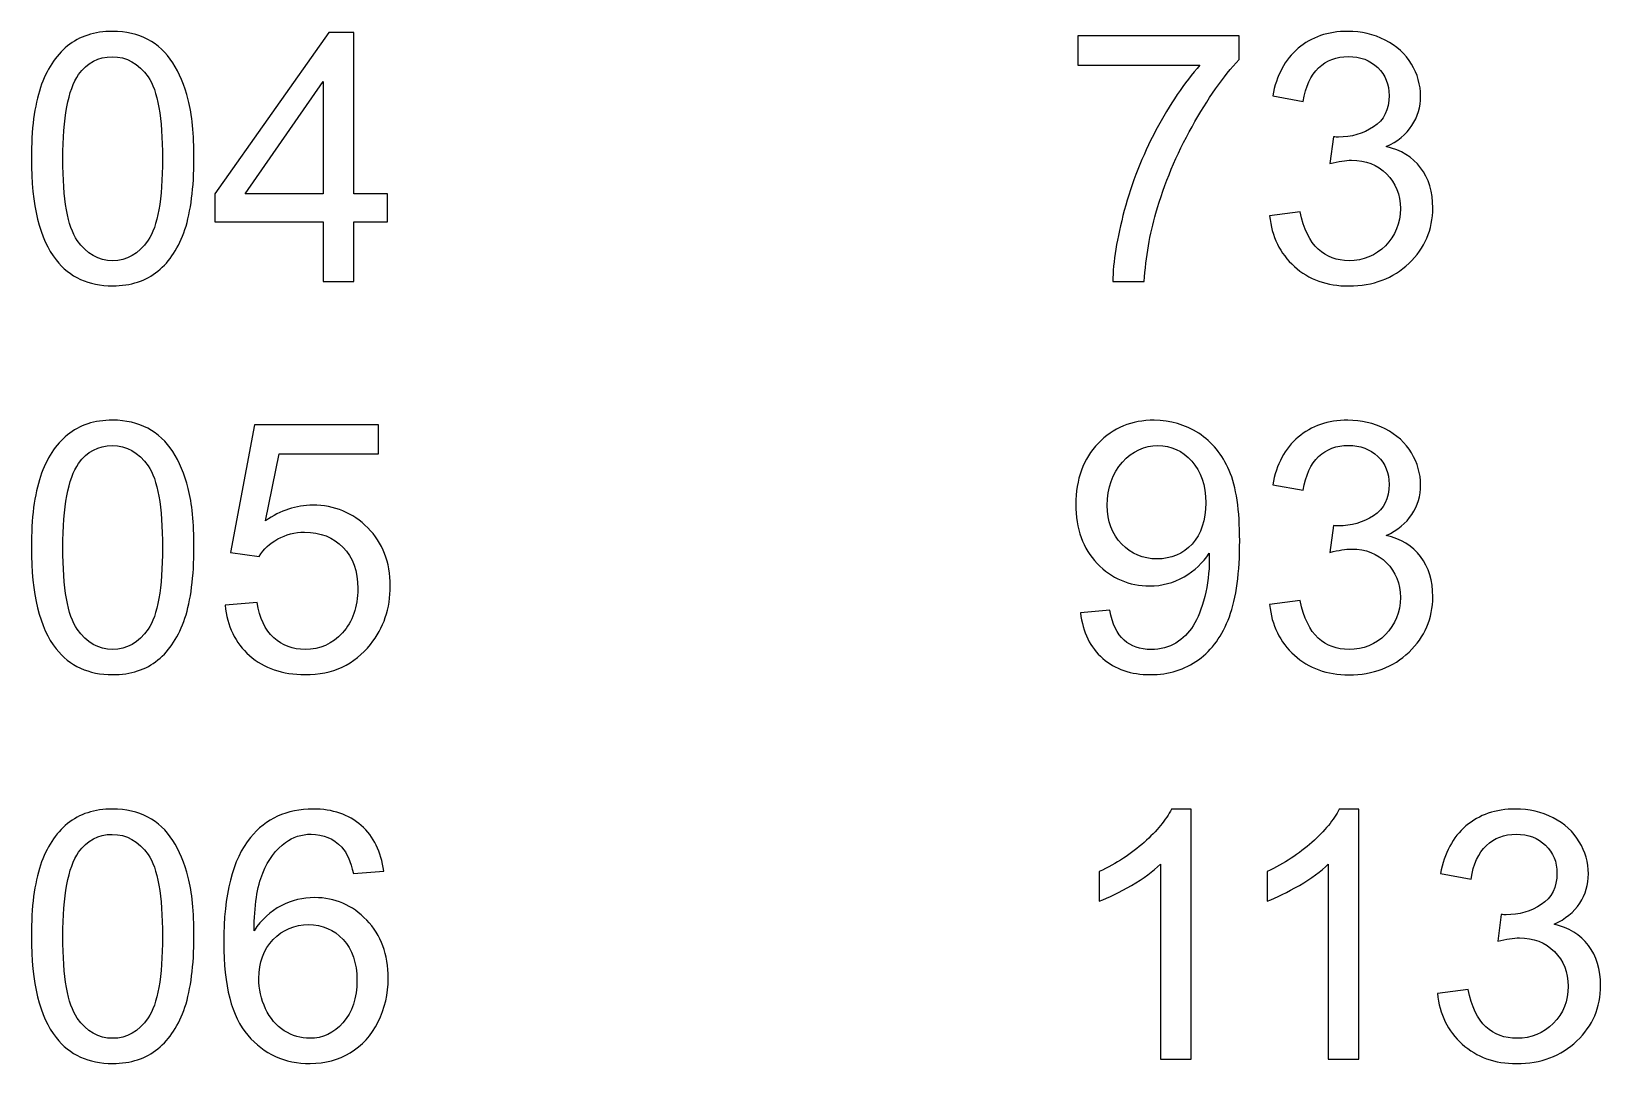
# Model space of a CAD drawing. Header units: centimetres. Extents: x -55.7 to 42.9, y -35.5 to -4.3.
# Drawn here: x -55.74 to -50.02, y -29.55 to -25.78 of the extents above; entities that cross this region are included whole.
import ezdxf

# ---------------------------------------------------------------- set-up
doc = ezdxf.new("R2010")
doc.units = ezdxf.units.CM
doc.header["$MEASUREMENT"] = 0
doc.layers.add('Layer 1', color=7, linetype='Continuous')

msp = doc.modelspace()

# ---------------------------------------------------------------- linework, layer by layer
at = {"layer": 'Layer 1', "color": 250}
for points, knots in [([(-55.74381, -26.24878), (-55.74381, -26.14125), (-55.73281, -26.05468), (-55.71058, -25.98928), (-55.71058, -25.98928), (-55.68857, -25.92366), (-55.65555, -25.87307), (-55.61195, -25.83751), (-55.61195, -25.83751), (-55.56834, -25.80195), (-55.51352, -25.78417), (-55.44748, -25.78417), (-55.44748, -25.78417), (-55.39859, -25.78417), (-55.35583, -25.79412), (-55.319, -25.8138), (-55.319, -25.8138), (-55.28217, -25.83328), (-55.2519, -25.86164), (-55.22777, -25.89868), (-55.22777, -25.89868), (-55.20385, -25.93572), (-55.18501, -25.98081), (-55.17147, -26.03394), (-55.17147, -26.03394), (-55.15771, -26.08707), (-55.15094, -26.15861), (-55.15094, -26.24878), (-55.15094, -26.24878), (-55.15094, -26.35546), (-55.16194, -26.4414), (-55.18374, -26.50701), (-55.18374, -26.50701), (-55.20576, -26.57263), (-55.23857, -26.62322), (-55.28217, -26.65899), (-55.28217, -26.65899), (-55.32577, -26.69476), (-55.38081, -26.71254), (-55.44748, -26.71254), (-55.44748, -26.71254), (-55.53511, -26.71254), (-55.6039, -26.68121), (-55.65386, -26.61835), (-55.65386, -26.61835), (-55.71376, -26.54278), (-55.74381, -26.41938), (-55.74381, -26.24878)], [0, 0, 0, 0, 0.0833333, 0.0833333, 0.0833333, 0.0833333, 0.1666667, 0.1666667, 0.1666667, 0.1666667, 0.25, 0.25, 0.25, 0.25, 0.3333333, 0.3333333, 0.3333333, 0.3333333, 0.4166667, 0.4166667, 0.4166667, 0.4166667, 0.5, 0.5, 0.5, 0.5, 0.5833333, 0.5833333, 0.5833333, 0.5833333, 0.6666667, 0.6666667, 0.6666667, 0.6666667, 0.75, 0.75, 0.75, 0.75, 0.8333333, 0.8333333, 0.8333333, 0.8333333, 0.9166667, 0.9166667, 0.9166667, 0.9166667, 1, 1, 1, 1]), ([(-54.67977, -26.69709), (-54.67977, -26.69709), (-54.67977, -26.4795), (-54.67977, -26.4795), (-54.67977, -26.4795), (-54.67977, -26.4795), (-55.0741, -26.4795), (-55.0741, -26.4795), (-55.0741, -26.4795), (-55.0741, -26.4795), (-55.0741, -26.37705), (-55.0741, -26.37705), (-55.0741, -26.37705), (-55.0741, -26.37705), (-54.65924, -25.78798), (-54.65924, -25.78798), (-54.65924, -25.78798), (-54.65924, -25.78798), (-54.56801, -25.78798), (-54.56801, -25.78798), (-54.56801, -25.78798), (-54.56801, -25.78798), (-54.56801, -26.37705), (-54.56801, -26.37705), (-54.56801, -26.37705), (-54.56801, -26.37705), (-54.44524, -26.37705), (-54.44524, -26.37705), (-54.44524, -26.37705), (-54.44524, -26.37705), (-54.44524, -26.4795), (-54.44524, -26.4795), (-54.44524, -26.4795), (-54.44524, -26.4795), (-54.56801, -26.4795), (-54.56801, -26.4795), (-54.56801, -26.4795), (-54.56801, -26.4795), (-54.56801, -26.69709), (-54.56801, -26.69709), (-54.56801, -26.69709), (-54.56801, -26.69709), (-54.67977, -26.69709), (-54.67977, -26.69709)], [0, 0, 0, 0, 0.0909091, 0.0909091, 0.0909091, 0.0909091, 0.1818182, 0.1818182, 0.1818182, 0.1818182, 0.2727273, 0.2727273, 0.2727273, 0.2727273, 0.3636364, 0.3636364, 0.3636364, 0.3636364, 0.4545455, 0.4545455, 0.4545455, 0.4545455, 0.5454545, 0.5454545, 0.5454545, 0.5454545, 0.6363636, 0.6363636, 0.6363636, 0.6363636, 0.7272727, 0.7272727, 0.7272727, 0.7272727, 0.8181818, 0.8181818, 0.8181818, 0.8181818, 0.9090909, 0.9090909, 0.9090909, 0.9090909, 1, 1, 1, 1]), ([(-51.92641, -25.90715), (-51.92641, -25.90715), (-51.92641, -25.79983), (-51.92641, -25.79983), (-51.92641, -25.79983), (-51.92641, -25.79983), (-51.33797, -25.79983), (-51.33797, -25.79983), (-51.33797, -25.79983), (-51.33797, -25.79983), (-51.33797, -25.88662), (-51.33797, -25.88662), (-51.33797, -25.88662), (-51.39576, -25.94821), (-51.45312, -26.03013), (-51.51006, -26.13215), (-51.51006, -26.13215), (-51.56678, -26.23417), (-51.61081, -26.33937), (-51.64171, -26.44711), (-51.64171, -26.44711), (-51.66415, -26.52331), (-51.67833, -26.6065), (-51.68447, -26.69709), (-51.68447, -26.69709), (-51.68447, -26.69709), (-51.79919, -26.69709), (-51.79919, -26.69709), (-51.79919, -26.69709), (-51.79792, -26.62555), (-51.78395, -26.53919), (-51.75707, -26.4378), (-51.75707, -26.4378), (-51.73019, -26.33662), (-51.69167, -26.23883), (-51.6415, -26.14485), (-51.6415, -26.14485), (-51.59113, -26.05087), (-51.53779, -25.9715), (-51.48106, -25.90715), (-51.48106, -25.90715), (-51.48106, -25.90715), (-51.92641, -25.90715), (-51.92641, -25.90715)], [0, 0, 0, 0, 0.0909091, 0.0909091, 0.0909091, 0.0909091, 0.1818182, 0.1818182, 0.1818182, 0.1818182, 0.2727273, 0.2727273, 0.2727273, 0.2727273, 0.3636364, 0.3636364, 0.3636364, 0.3636364, 0.4545455, 0.4545455, 0.4545455, 0.4545455, 0.5454545, 0.5454545, 0.5454545, 0.5454545, 0.6363636, 0.6363636, 0.6363636, 0.6363636, 0.7272727, 0.7272727, 0.7272727, 0.7272727, 0.8181818, 0.8181818, 0.8181818, 0.8181818, 0.9090909, 0.9090909, 0.9090909, 0.9090909, 1, 1, 1, 1]), ([(-51.22685, -26.45706), (-51.22685, -26.45706), (-51.1153, -26.44224), (-51.1153, -26.44224), (-51.1153, -26.44224), (-51.10239, -26.50553), (-51.08059, -26.55104), (-51.0499, -26.57898), (-51.0499, -26.57898), (-51.01899, -26.60692), (-50.98153, -26.62089), (-50.93729, -26.62089), (-50.93729, -26.62089), (-50.8848, -26.62089), (-50.84035, -26.60269), (-50.80415, -26.56628), (-50.80415, -26.56628), (-50.76817, -26.52987), (-50.74996, -26.48479), (-50.74996, -26.43102), (-50.74996, -26.43102), (-50.74996, -26.3798), (-50.76669, -26.33747), (-50.80013, -26.30424), (-50.80013, -26.30424), (-50.83378, -26.271), (-50.87633, -26.25428), (-50.92798, -26.25428), (-50.92798, -26.25428), (-50.94914, -26.25428), (-50.97539, -26.25852), (-51.00672, -26.26677), (-51.00672, -26.26677), (-51.00672, -26.26677), (-50.99423, -26.16877), (-50.99423, -26.16877), (-50.99423, -26.16877), (-50.98682, -26.16962), (-50.98089, -26.17004), (-50.97624, -26.17004), (-50.97624, -26.17004), (-50.92882, -26.17004), (-50.88607, -26.15755), (-50.84797, -26.13279), (-50.84797, -26.13279), (-50.80987, -26.10802), (-50.79082, -26.06971), (-50.79082, -26.01806), (-50.79082, -26.01806), (-50.79082, -25.97721), (-50.80479, -25.94313), (-50.83251, -25.91646), (-50.83251, -25.91646), (-50.86024, -25.88958), (-50.89601, -25.87603), (-50.93983, -25.87603), (-50.93983, -25.87603), (-50.98322, -25.87603), (-51.01942, -25.88979), (-51.0482, -25.91689), (-51.0482, -25.91689), (-51.0772, -25.94419), (-51.09583, -25.98525), (-51.10408, -26.03986), (-51.10408, -26.03986), (-51.10408, -26.03986), (-51.21563, -26.01997), (-51.21563, -26.01997), (-51.21563, -26.01997), (-51.20208, -25.94504), (-51.17097, -25.88704), (-51.12271, -25.84598), (-51.12271, -25.84598), (-51.07424, -25.80491), (-51.01412, -25.78417), (-50.94216, -25.78417), (-50.94216, -25.78417), (-50.89263, -25.78417), (-50.84691, -25.79497), (-50.80521, -25.81613), (-50.80521, -25.81613), (-50.76351, -25.83751), (-50.73155, -25.86651), (-50.70932, -25.90334), (-50.70932, -25.90334), (-50.68731, -25.94017), (-50.67609, -25.97912), (-50.67609, -26.0206), (-50.67609, -26.0206), (-50.67609, -26.05976), (-50.68668, -26.09553), (-50.70784, -26.12792), (-50.70784, -26.12792), (-50.72901, -26.16009), (-50.76012, -26.1857), (-50.8014, -26.20475), (-50.8014, -26.20475), (-50.74764, -26.21703), (-50.70594, -26.24285), (-50.67609, -26.28201), (-50.67609, -26.28201), (-50.64646, -26.32096), (-50.63164, -26.36985), (-50.63164, -26.42848), (-50.63164, -26.42848), (-50.63164, -26.50786), (-50.66043, -26.57517), (-50.71843, -26.63041), (-50.71843, -26.63041), (-50.77621, -26.68566), (-50.84945, -26.71318), (-50.93792, -26.71318), (-50.93792, -26.71318), (-51.01772, -26.71318), (-51.08397, -26.68947), (-51.13668, -26.64184), (-51.13668, -26.64184), (-51.18938, -26.59443), (-51.21944, -26.53284), (-51.22685, -26.45706)], [0, 0, 0, 0, 0.0333333, 0.0333333, 0.0333333, 0.0333333, 0.0666667, 0.0666667, 0.0666667, 0.0666667, 0.1, 0.1, 0.1, 0.1, 0.1333333, 0.1333333, 0.1333333, 0.1333333, 0.1666667, 0.1666667, 0.1666667, 0.1666667, 0.2, 0.2, 0.2, 0.2, 0.2333333, 0.2333333, 0.2333333, 0.2333333, 0.2666667, 0.2666667, 0.2666667, 0.2666667, 0.3, 0.3, 0.3, 0.3, 0.3333333, 0.3333333, 0.3333333, 0.3333333, 0.3666667, 0.3666667, 0.3666667, 0.3666667, 0.4, 0.4, 0.4, 0.4, 0.4333333, 0.4333333, 0.4333333, 0.4333333, 0.4666667, 0.4666667, 0.4666667, 0.4666667, 0.5, 0.5, 0.5, 0.5, 0.5333333, 0.5333333, 0.5333333, 0.5333333, 0.5666667, 0.5666667, 0.5666667, 0.5666667, 0.6, 0.6, 0.6, 0.6, 0.6333333, 0.6333333, 0.6333333, 0.6333333, 0.6666667, 0.6666667, 0.6666667, 0.6666667, 0.7, 0.7, 0.7, 0.7, 0.7333333, 0.7333333, 0.7333333, 0.7333333, 0.7666667, 0.7666667, 0.7666667, 0.7666667, 0.8, 0.8, 0.8, 0.8, 0.8333333, 0.8333333, 0.8333333, 0.8333333, 0.8666667, 0.8666667, 0.8666667, 0.8666667, 0.9, 0.9, 0.9, 0.9, 0.9333333, 0.9333333, 0.9333333, 0.9333333, 0.9666667, 0.9666667, 0.9666667, 0.9666667, 1, 1, 1, 1]), ([(-55.62909, -26.24878), (-55.62909, -26.398), (-55.61152, -26.49728), (-55.5766, -26.54681), (-55.5766, -26.54681), (-55.54167, -26.59612), (-55.4987, -26.62089), (-55.44748, -26.62089), (-55.44748, -26.62089), (-55.39605, -26.62089), (-55.35308, -26.59591), (-55.31815, -26.54638), (-55.31815, -26.54638), (-55.28323, -26.49685), (-55.26566, -26.39758), (-55.26566, -26.24878), (-55.26566, -26.24878), (-55.26566, -26.09913), (-55.28323, -25.99965), (-55.31815, -25.95054), (-55.31815, -25.95054), (-55.35308, -25.90122), (-55.39647, -25.87667), (-55.44854, -25.87667), (-55.44854, -25.87667), (-55.49997, -25.87667), (-55.54083, -25.89847), (-55.57152, -25.94186), (-55.57152, -25.94186), (-55.60983, -25.99711), (-55.62909, -26.09955), (-55.62909, -26.24878)], [0, 0, 0, 0, 0.125, 0.125, 0.125, 0.125, 0.25, 0.25, 0.25, 0.25, 0.375, 0.375, 0.375, 0.375, 0.5, 0.5, 0.5, 0.5, 0.625, 0.625, 0.625, 0.625, 0.75, 0.75, 0.75, 0.75, 0.875, 0.875, 0.875, 0.875, 1, 1, 1, 1]), ([(-54.67977, -26.37705), (-54.67977, -26.37705), (-54.67977, -25.96726), (-54.67977, -25.96726), (-54.67977, -25.96726), (-54.67977, -25.96726), (-54.96425, -26.37705), (-54.96425, -26.37705), (-54.96425, -26.37705), (-54.96425, -26.37705), (-54.67977, -26.37705), (-54.67977, -26.37705)], [0, 0, 0, 0, 0.3333333, 0.3333333, 0.3333333, 0.3333333, 0.6666667, 0.6666667, 0.6666667, 0.6666667, 1, 1, 1, 1]), ([(-55.74381, -27.66758), (-55.74381, -27.56005), (-55.73281, -27.47348), (-55.71058, -27.40808), (-55.71058, -27.40808), (-55.68857, -27.34246), (-55.65555, -27.29187), (-55.61195, -27.25631), (-55.61195, -27.25631), (-55.56834, -27.22075), (-55.51352, -27.20297), (-55.44748, -27.20297), (-55.44748, -27.20297), (-55.39859, -27.20297), (-55.35583, -27.21292), (-55.319, -27.2326), (-55.319, -27.2326), (-55.28217, -27.25208), (-55.2519, -27.28044), (-55.22777, -27.31748), (-55.22777, -27.31748), (-55.20385, -27.35452), (-55.18501, -27.39961), (-55.17147, -27.45274), (-55.17147, -27.45274), (-55.15771, -27.50587), (-55.15094, -27.57741), (-55.15094, -27.66758), (-55.15094, -27.66758), (-55.15094, -27.77426), (-55.16194, -27.8602), (-55.18374, -27.92581), (-55.18374, -27.92581), (-55.20576, -27.99143), (-55.23857, -28.04202), (-55.28217, -28.07779), (-55.28217, -28.07779), (-55.32577, -28.11356), (-55.38081, -28.13134), (-55.44748, -28.13134), (-55.44748, -28.13134), (-55.53511, -28.13134), (-55.6039, -28.10001), (-55.65386, -28.03715), (-55.65386, -28.03715), (-55.71376, -27.96158), (-55.74381, -27.83818), (-55.74381, -27.66758)], [0, 0, 0, 0, 0.0833333, 0.0833333, 0.0833333, 0.0833333, 0.1666667, 0.1666667, 0.1666667, 0.1666667, 0.25, 0.25, 0.25, 0.25, 0.3333333, 0.3333333, 0.3333333, 0.3333333, 0.4166667, 0.4166667, 0.4166667, 0.4166667, 0.5, 0.5, 0.5, 0.5, 0.5833333, 0.5833333, 0.5833333, 0.5833333, 0.6666667, 0.6666667, 0.6666667, 0.6666667, 0.75, 0.75, 0.75, 0.75, 0.8333333, 0.8333333, 0.8333333, 0.8333333, 0.9166667, 0.9166667, 0.9166667, 0.9166667, 1, 1, 1, 1]), ([(-55.03748, -27.87776), (-55.03748, -27.87776), (-54.92022, -27.86782), (-54.92022, -27.86782), (-54.92022, -27.86782), (-54.91154, -27.92497), (-54.89143, -27.96772), (-54.8599, -27.99651), (-54.8599, -27.99651), (-54.82815, -28.0253), (-54.79005, -28.03969), (-54.74538, -28.03969), (-54.74538, -28.03969), (-54.69162, -28.03969), (-54.64611, -28.01937), (-54.60907, -27.97894), (-54.60907, -27.97894), (-54.57182, -27.9383), (-54.55319, -27.88454), (-54.55319, -27.81765), (-54.55319, -27.81765), (-54.55319, -27.75394), (-54.57097, -27.70377), (-54.60674, -27.66694), (-54.60674, -27.66694), (-54.64251, -27.63011), (-54.68929, -27.6117), (-54.74729, -27.6117), (-54.74729, -27.6117), (-54.78327, -27.6117), (-54.81566, -27.61995), (-54.84466, -27.63625), (-54.84466, -27.63625), (-54.87365, -27.65255), (-54.8963, -27.67372), (-54.91281, -27.69975), (-54.91281, -27.69975), (-54.91281, -27.69975), (-55.01759, -27.68621), (-55.01759, -27.68621), (-55.01759, -27.68621), (-55.01759, -27.68621), (-54.92953, -27.21927), (-54.92953, -27.21927), (-54.92953, -27.21927), (-54.92953, -27.21927), (-54.47741, -27.21927), (-54.47741, -27.21927), (-54.47741, -27.21927), (-54.47741, -27.21927), (-54.47741, -27.32595), (-54.47741, -27.32595), (-54.47741, -27.32595), (-54.47741, -27.32595), (-54.84021, -27.32595), (-54.84021, -27.32595), (-54.84021, -27.32595), (-54.84021, -27.32595), (-54.88932, -27.57021), (-54.88932, -27.57021), (-54.88932, -27.57021), (-54.83471, -27.53211), (-54.77735, -27.51306), (-54.71744, -27.51306), (-54.71744, -27.51306), (-54.63807, -27.51306), (-54.57118, -27.54058), (-54.51657, -27.59561), (-54.51657, -27.59561), (-54.46196, -27.65065), (-54.43466, -27.72134), (-54.43466, -27.8077), (-54.43466, -27.8077), (-54.43466, -27.89004), (-54.45879, -27.96116), (-54.50662, -28.02106), (-54.50662, -28.02106), (-54.56504, -28.09451), (-54.64463, -28.13134), (-54.74538, -28.13134), (-54.74538, -28.13134), (-54.82815, -28.13134), (-54.89567, -28.10827), (-54.94795, -28.06191), (-54.94795, -28.06191), (-55.00023, -28.01556), (-55.03008, -27.95418), (-55.03748, -27.87776)], [0, 0, 0, 0, 0.0454545, 0.0454545, 0.0454545, 0.0454545, 0.0909091, 0.0909091, 0.0909091, 0.0909091, 0.1363636, 0.1363636, 0.1363636, 0.1363636, 0.1818182, 0.1818182, 0.1818182, 0.1818182, 0.2272727, 0.2272727, 0.2272727, 0.2272727, 0.2727273, 0.2727273, 0.2727273, 0.2727273, 0.3181818, 0.3181818, 0.3181818, 0.3181818, 0.3636364, 0.3636364, 0.3636364, 0.3636364, 0.4090909, 0.4090909, 0.4090909, 0.4090909, 0.4545455, 0.4545455, 0.4545455, 0.4545455, 0.5, 0.5, 0.5, 0.5, 0.5454545, 0.5454545, 0.5454545, 0.5454545, 0.5909091, 0.5909091, 0.5909091, 0.5909091, 0.6363636, 0.6363636, 0.6363636, 0.6363636, 0.6818182, 0.6818182, 0.6818182, 0.6818182, 0.7272727, 0.7272727, 0.7272727, 0.7272727, 0.7727273, 0.7727273, 0.7727273, 0.7727273, 0.8181818, 0.8181818, 0.8181818, 0.8181818, 0.8636364, 0.8636364, 0.8636364, 0.8636364, 0.9090909, 0.9090909, 0.9090909, 0.9090909, 0.9545455, 0.9545455, 0.9545455, 0.9545455, 1, 1, 1, 1]), ([(-51.91709, -27.9057), (-51.91709, -27.9057), (-51.80978, -27.89576), (-51.80978, -27.89576), (-51.80978, -27.89576), (-51.80068, -27.94613), (-51.78332, -27.98275), (-51.75771, -28.00561), (-51.75771, -28.00561), (-51.7321, -28.02826), (-51.69929, -28.03969), (-51.65907, -28.03969), (-51.65907, -28.03969), (-51.62478, -28.03969), (-51.59472, -28.03186), (-51.5689, -28.01598), (-51.5689, -28.01598), (-51.54308, -28.00032), (-51.52191, -27.97936), (-51.5054, -27.95312), (-51.5054, -27.95312), (-51.48868, -27.92687), (-51.47492, -27.89131), (-51.4637, -27.84686), (-51.4637, -27.84686), (-51.4527, -27.8022), (-51.44698, -27.75669), (-51.44698, -27.71034), (-51.44698, -27.71034), (-51.44698, -27.70547), (-51.44719, -27.69785), (-51.44762, -27.68811), (-51.44762, -27.68811), (-51.47005, -27.72346), (-51.50053, -27.75246), (-51.53906, -27.77447), (-51.53906, -27.77447), (-51.57779, -27.7967), (-51.6197, -27.8077), (-51.66457, -27.8077), (-51.66457, -27.8077), (-51.73993, -27.8077), (-51.80364, -27.7804), (-51.85571, -27.72579), (-51.85571, -27.72579), (-51.90778, -27.67118), (-51.93381, -27.59942), (-51.93381, -27.5101), (-51.93381, -27.5101), (-51.93381, -27.41781), (-51.90672, -27.34373), (-51.85232, -27.28743), (-51.85232, -27.28743), (-51.79792, -27.23112), (-51.72977, -27.20297), (-51.64785, -27.20297), (-51.64785, -27.20297), (-51.5888, -27.20297), (-51.53482, -27.21906), (-51.48572, -27.25081), (-51.48572, -27.25081), (-51.43682, -27.28256), (-51.39957, -27.32807), (-51.37417, -27.38691), (-51.37417, -27.38691), (-51.34877, -27.44575), (-51.33607, -27.53105), (-51.33607, -27.64281), (-51.33607, -27.64281), (-51.33607, -27.75881), (-51.34856, -27.85131), (-51.37374, -27.92031), (-51.37374, -27.92031), (-51.39914, -27.9891), (-51.43661, -28.04138), (-51.48635, -28.07737), (-51.48635, -28.07737), (-51.5363, -28.11335), (-51.59451, -28.13134), (-51.66161, -28.13134), (-51.66161, -28.13134), (-51.73273, -28.13134), (-51.79073, -28.11166), (-51.83581, -28.07207), (-51.83581, -28.07207), (-51.8809, -28.0327), (-51.90799, -27.97725), (-51.91709, -27.9057)], [0, 0, 0, 0, 0.0454545, 0.0454545, 0.0454545, 0.0454545, 0.0909091, 0.0909091, 0.0909091, 0.0909091, 0.1363636, 0.1363636, 0.1363636, 0.1363636, 0.1818182, 0.1818182, 0.1818182, 0.1818182, 0.2272727, 0.2272727, 0.2272727, 0.2272727, 0.2727273, 0.2727273, 0.2727273, 0.2727273, 0.3181818, 0.3181818, 0.3181818, 0.3181818, 0.3636364, 0.3636364, 0.3636364, 0.3636364, 0.4090909, 0.4090909, 0.4090909, 0.4090909, 0.4545455, 0.4545455, 0.4545455, 0.4545455, 0.5, 0.5, 0.5, 0.5, 0.5454545, 0.5454545, 0.5454545, 0.5454545, 0.5909091, 0.5909091, 0.5909091, 0.5909091, 0.6363636, 0.6363636, 0.6363636, 0.6363636, 0.6818182, 0.6818182, 0.6818182, 0.6818182, 0.7272727, 0.7272727, 0.7272727, 0.7272727, 0.7727273, 0.7727273, 0.7727273, 0.7727273, 0.8181818, 0.8181818, 0.8181818, 0.8181818, 0.8636364, 0.8636364, 0.8636364, 0.8636364, 0.9090909, 0.9090909, 0.9090909, 0.9090909, 0.9545455, 0.9545455, 0.9545455, 0.9545455, 1, 1, 1, 1]), ([(-51.22685, -27.87586), (-51.22685, -27.87586), (-51.1153, -27.86104), (-51.1153, -27.86104), (-51.1153, -27.86104), (-51.10239, -27.92433), (-51.08059, -27.96984), (-51.0499, -27.99778), (-51.0499, -27.99778), (-51.01899, -28.02572), (-50.98153, -28.03969), (-50.93729, -28.03969), (-50.93729, -28.03969), (-50.8848, -28.03969), (-50.84035, -28.02149), (-50.80415, -27.98508), (-50.80415, -27.98508), (-50.76817, -27.94867), (-50.74996, -27.90359), (-50.74996, -27.84982), (-50.74996, -27.84982), (-50.74996, -27.7986), (-50.76669, -27.75627), (-50.80013, -27.72304), (-50.80013, -27.72304), (-50.83378, -27.6898), (-50.87633, -27.67308), (-50.92798, -27.67308), (-50.92798, -27.67308), (-50.94914, -27.67308), (-50.97539, -27.67732), (-51.00672, -27.68557), (-51.00672, -27.68557), (-51.00672, -27.68557), (-50.99423, -27.58757), (-50.99423, -27.58757), (-50.99423, -27.58757), (-50.98682, -27.58842), (-50.98089, -27.58884), (-50.97624, -27.58884), (-50.97624, -27.58884), (-50.92882, -27.58884), (-50.88607, -27.57635), (-50.84797, -27.55159), (-50.84797, -27.55159), (-50.80987, -27.52682), (-50.79082, -27.48851), (-50.79082, -27.43686), (-50.79082, -27.43686), (-50.79082, -27.39601), (-50.80479, -27.36193), (-50.83251, -27.33526), (-50.83251, -27.33526), (-50.86024, -27.30838), (-50.89601, -27.29483), (-50.93983, -27.29483), (-50.93983, -27.29483), (-50.98322, -27.29483), (-51.01942, -27.30859), (-51.0482, -27.33569), (-51.0482, -27.33569), (-51.0772, -27.36299), (-51.09583, -27.40405), (-51.10408, -27.45866), (-51.10408, -27.45866), (-51.10408, -27.45866), (-51.21563, -27.43877), (-51.21563, -27.43877), (-51.21563, -27.43877), (-51.20208, -27.36384), (-51.17097, -27.30584), (-51.12271, -27.26478), (-51.12271, -27.26478), (-51.07424, -27.22371), (-51.01412, -27.20297), (-50.94216, -27.20297), (-50.94216, -27.20297), (-50.89263, -27.20297), (-50.84691, -27.21377), (-50.80521, -27.23493), (-50.80521, -27.23493), (-50.76351, -27.25631), (-50.73155, -27.28531), (-50.70932, -27.32214), (-50.70932, -27.32214), (-50.68731, -27.35897), (-50.67609, -27.39792), (-50.67609, -27.4394), (-50.67609, -27.4394), (-50.67609, -27.47856), (-50.68668, -27.51433), (-50.70784, -27.54672), (-50.70784, -27.54672), (-50.72901, -27.57889), (-50.76012, -27.6045), (-50.8014, -27.62355), (-50.8014, -27.62355), (-50.74764, -27.63583), (-50.70594, -27.66165), (-50.67609, -27.70081), (-50.67609, -27.70081), (-50.64646, -27.73976), (-50.63164, -27.78865), (-50.63164, -27.84728), (-50.63164, -27.84728), (-50.63164, -27.92666), (-50.66043, -27.99397), (-50.71843, -28.04921), (-50.71843, -28.04921), (-50.77621, -28.10446), (-50.84945, -28.13198), (-50.93792, -28.13198), (-50.93792, -28.13198), (-51.01772, -28.13198), (-51.08397, -28.10827), (-51.13668, -28.06064), (-51.13668, -28.06064), (-51.18938, -28.01323), (-51.21944, -27.95164), (-51.22685, -27.87586)], [0, 0, 0, 0, 0.0333333, 0.0333333, 0.0333333, 0.0333333, 0.0666667, 0.0666667, 0.0666667, 0.0666667, 0.1, 0.1, 0.1, 0.1, 0.1333333, 0.1333333, 0.1333333, 0.1333333, 0.1666667, 0.1666667, 0.1666667, 0.1666667, 0.2, 0.2, 0.2, 0.2, 0.2333333, 0.2333333, 0.2333333, 0.2333333, 0.2666667, 0.2666667, 0.2666667, 0.2666667, 0.3, 0.3, 0.3, 0.3, 0.3333333, 0.3333333, 0.3333333, 0.3333333, 0.3666667, 0.3666667, 0.3666667, 0.3666667, 0.4, 0.4, 0.4, 0.4, 0.4333333, 0.4333333, 0.4333333, 0.4333333, 0.4666667, 0.4666667, 0.4666667, 0.4666667, 0.5, 0.5, 0.5, 0.5, 0.5333333, 0.5333333, 0.5333333, 0.5333333, 0.5666667, 0.5666667, 0.5666667, 0.5666667, 0.6, 0.6, 0.6, 0.6, 0.6333333, 0.6333333, 0.6333333, 0.6333333, 0.6666667, 0.6666667, 0.6666667, 0.6666667, 0.7, 0.7, 0.7, 0.7, 0.7333333, 0.7333333, 0.7333333, 0.7333333, 0.7666667, 0.7666667, 0.7666667, 0.7666667, 0.8, 0.8, 0.8, 0.8, 0.8333333, 0.8333333, 0.8333333, 0.8333333, 0.8666667, 0.8666667, 0.8666667, 0.8666667, 0.9, 0.9, 0.9, 0.9, 0.9333333, 0.9333333, 0.9333333, 0.9333333, 0.9666667, 0.9666667, 0.9666667, 0.9666667, 1, 1, 1, 1]), ([(-55.62909, -27.66758), (-55.62909, -27.8168), (-55.61152, -27.91608), (-55.5766, -27.96561), (-55.5766, -27.96561), (-55.54167, -28.01492), (-55.4987, -28.03969), (-55.44748, -28.03969), (-55.44748, -28.03969), (-55.39605, -28.03969), (-55.35308, -28.01471), (-55.31815, -27.96518), (-55.31815, -27.96518), (-55.28323, -27.91565), (-55.26566, -27.81638), (-55.26566, -27.66758), (-55.26566, -27.66758), (-55.26566, -27.51793), (-55.28323, -27.41845), (-55.31815, -27.36934), (-55.31815, -27.36934), (-55.35308, -27.32002), (-55.39647, -27.29547), (-55.44854, -27.29547), (-55.44854, -27.29547), (-55.49997, -27.29547), (-55.54083, -27.31727), (-55.57152, -27.36066), (-55.57152, -27.36066), (-55.60983, -27.41591), (-55.62909, -27.51835), (-55.62909, -27.66758)], [0, 0, 0, 0, 0.125, 0.125, 0.125, 0.125, 0.25, 0.25, 0.25, 0.25, 0.375, 0.375, 0.375, 0.375, 0.5, 0.5, 0.5, 0.5, 0.625, 0.625, 0.625, 0.625, 0.75, 0.75, 0.75, 0.75, 0.875, 0.875, 0.875, 0.875, 1, 1, 1, 1]), ([(-51.4601, -27.50438), (-51.4601, -27.44046), (-51.47704, -27.38945), (-51.51112, -27.35198), (-51.51112, -27.35198), (-51.54541, -27.31431), (-51.58626, -27.29547), (-51.63431, -27.29547), (-51.63431, -27.29547), (-51.68384, -27.29547), (-51.72702, -27.31579), (-51.76385, -27.35622), (-51.76385, -27.35622), (-51.80068, -27.39686), (-51.81909, -27.44935), (-51.81909, -27.5137), (-51.81909, -27.5137), (-51.81909, -27.57169), (-51.80152, -27.61868), (-51.7666, -27.65488), (-51.7666, -27.65488), (-51.73167, -27.69107), (-51.6887, -27.70907), (-51.63748, -27.70907), (-51.63748, -27.70907), (-51.58562, -27.70907), (-51.54329, -27.69107), (-51.51006, -27.65488), (-51.51006, -27.65488), (-51.47661, -27.61868), (-51.4601, -27.56852), (-51.4601, -27.50438)], [0, 0, 0, 0, 0.125, 0.125, 0.125, 0.125, 0.25, 0.25, 0.25, 0.25, 0.375, 0.375, 0.375, 0.375, 0.5, 0.5, 0.5, 0.5, 0.625, 0.625, 0.625, 0.625, 0.75, 0.75, 0.75, 0.75, 0.875, 0.875, 0.875, 0.875, 1, 1, 1, 1]), ([(-55.74381, -29.08638), (-55.74381, -28.97885), (-55.73281, -28.89228), (-55.71058, -28.82688), (-55.71058, -28.82688), (-55.68857, -28.76126), (-55.65555, -28.71067), (-55.61195, -28.67511), (-55.61195, -28.67511), (-55.56834, -28.63955), (-55.51352, -28.62177), (-55.44748, -28.62177), (-55.44748, -28.62177), (-55.39859, -28.62177), (-55.35583, -28.63172), (-55.319, -28.6514), (-55.319, -28.6514), (-55.28217, -28.67088), (-55.2519, -28.69924), (-55.22777, -28.73628), (-55.22777, -28.73628), (-55.20385, -28.77332), (-55.18501, -28.81841), (-55.17147, -28.87154), (-55.17147, -28.87154), (-55.15771, -28.92467), (-55.15094, -28.99621), (-55.15094, -29.08638), (-55.15094, -29.08638), (-55.15094, -29.19306), (-55.16194, -29.279), (-55.18374, -29.34461), (-55.18374, -29.34461), (-55.20576, -29.41023), (-55.23857, -29.46082), (-55.28217, -29.49659), (-55.28217, -29.49659), (-55.32577, -29.53236), (-55.38081, -29.55014), (-55.44748, -29.55014), (-55.44748, -29.55014), (-55.53511, -29.55014), (-55.6039, -29.51881), (-55.65386, -29.45595), (-55.65386, -29.45595), (-55.71376, -29.38038), (-55.74381, -29.25698), (-55.74381, -29.08638)], [0, 0, 0, 0, 0.0833333, 0.0833333, 0.0833333, 0.0833333, 0.1666667, 0.1666667, 0.1666667, 0.1666667, 0.25, 0.25, 0.25, 0.25, 0.3333333, 0.3333333, 0.3333333, 0.3333333, 0.4166667, 0.4166667, 0.4166667, 0.4166667, 0.5, 0.5, 0.5, 0.5, 0.5833333, 0.5833333, 0.5833333, 0.5833333, 0.6666667, 0.6666667, 0.6666667, 0.6666667, 0.75, 0.75, 0.75, 0.75, 0.8333333, 0.8333333, 0.8333333, 0.8333333, 0.9166667, 0.9166667, 0.9166667, 0.9166667, 1, 1, 1, 1]), ([(-54.45836, -28.84825), (-54.45836, -28.84825), (-54.56928, -28.85693), (-54.56928, -28.85693), (-54.56928, -28.85693), (-54.57923, -28.81312), (-54.5932, -28.78116), (-54.6114, -28.76147), (-54.6114, -28.76147), (-54.64167, -28.72951), (-54.67892, -28.71363), (-54.72316, -28.71363), (-54.72316, -28.71363), (-54.75872, -28.71363), (-54.78983, -28.72358), (-54.81672, -28.74348), (-54.81672, -28.74348), (-54.85185, -28.76909), (-54.87958, -28.80656), (-54.8999, -28.85566), (-54.8999, -28.85566), (-54.92001, -28.90477), (-54.93059, -28.97483), (-54.93144, -29.06585), (-54.93144, -29.06585), (-54.90456, -29.025), (-54.87175, -28.99452), (-54.8328, -28.97462), (-54.8328, -28.97462), (-54.79407, -28.95493), (-54.75322, -28.94499), (-54.71067, -28.94499), (-54.71067, -28.94499), (-54.63616, -28.94499), (-54.57288, -28.97229), (-54.52059, -29.02711), (-54.52059, -29.02711), (-54.46831, -29.08193), (-54.44207, -29.15263), (-54.44207, -29.23941), (-54.44207, -29.23941), (-54.44207, -29.29656), (-54.45455, -29.34948), (-54.47911, -29.39859), (-54.47911, -29.39859), (-54.50366, -29.44748), (-54.53753, -29.48516), (-54.5805, -29.51119), (-54.5805, -29.51119), (-54.62346, -29.53723), (-54.67215, -29.55014), (-54.72676, -29.55014), (-54.72676, -29.55014), (-54.81989, -29.55014), (-54.89567, -29.51606), (-54.9543, -29.44748), (-54.9543, -29.44748), (-55.01314, -29.37911), (-55.04235, -29.2663), (-55.04235, -29.10924), (-55.04235, -29.10924), (-55.04235, -28.93356), (-55.00997, -28.80592), (-54.94499, -28.72612), (-54.94499, -28.72612), (-54.88847, -28.6567), (-54.81227, -28.62177), (-54.71617, -28.62177), (-54.71617, -28.62177), (-54.64484, -28.62177), (-54.58621, -28.64188), (-54.54049, -28.6821), (-54.54049, -28.6821), (-54.49477, -28.7221), (-54.46747, -28.77756), (-54.45836, -28.84825)], [0, 0, 0, 0, 0.0526316, 0.0526316, 0.0526316, 0.0526316, 0.1052632, 0.1052632, 0.1052632, 0.1052632, 0.1578947, 0.1578947, 0.1578947, 0.1578947, 0.2105263, 0.2105263, 0.2105263, 0.2105263, 0.2631579, 0.2631579, 0.2631579, 0.2631579, 0.3157895, 0.3157895, 0.3157895, 0.3157895, 0.3684211, 0.3684211, 0.3684211, 0.3684211, 0.4210526, 0.4210526, 0.4210526, 0.4210526, 0.4736842, 0.4736842, 0.4736842, 0.4736842, 0.5263158, 0.5263158, 0.5263158, 0.5263158, 0.5789474, 0.5789474, 0.5789474, 0.5789474, 0.6315789, 0.6315789, 0.6315789, 0.6315789, 0.6842105, 0.6842105, 0.6842105, 0.6842105, 0.7368421, 0.7368421, 0.7368421, 0.7368421, 0.7894737, 0.7894737, 0.7894737, 0.7894737, 0.8421053, 0.8421053, 0.8421053, 0.8421053, 0.8947368, 0.8947368, 0.8947368, 0.8947368, 0.9473684, 0.9473684, 0.9473684, 0.9473684, 1, 1, 1, 1]), ([(-51.51344, -29.53469), (-51.51344, -29.53469), (-51.62499, -29.53469), (-51.62499, -29.53469), (-51.62499, -29.53469), (-51.62499, -29.53469), (-51.62499, -28.82349), (-51.62499, -28.82349), (-51.62499, -28.82349), (-51.65187, -28.8491), (-51.68701, -28.87471), (-51.73061, -28.90032), (-51.73061, -28.90032), (-51.77443, -28.92594), (-51.81359, -28.9452), (-51.8483, -28.9579), (-51.8483, -28.9579), (-51.8483, -28.9579), (-51.8483, -28.85016), (-51.8483, -28.85016), (-51.8483, -28.85016), (-51.78586, -28.82074), (-51.73125, -28.78518), (-51.68447, -28.74348), (-51.68447, -28.74348), (-51.6379, -28.70157), (-51.60467, -28.66114), (-51.5852, -28.62177), (-51.5852, -28.62177), (-51.5852, -28.62177), (-51.51344, -28.62177), (-51.51344, -28.62177), (-51.51344, -28.62177), (-51.51344, -28.62177), (-51.51344, -29.53469), (-51.51344, -29.53469)], [0, 0, 0, 0, 0.1111111, 0.1111111, 0.1111111, 0.1111111, 0.2222222, 0.2222222, 0.2222222, 0.2222222, 0.3333333, 0.3333333, 0.3333333, 0.3333333, 0.4444444, 0.4444444, 0.4444444, 0.4444444, 0.5555556, 0.5555556, 0.5555556, 0.5555556, 0.6666667, 0.6666667, 0.6666667, 0.6666667, 0.7777778, 0.7777778, 0.7777778, 0.7777778, 0.8888889, 0.8888889, 0.8888889, 0.8888889, 1, 1, 1, 1]), ([(-50.9013, -29.53469), (-50.9013, -29.53469), (-51.01285, -29.53469), (-51.01285, -29.53469), (-51.01285, -29.53469), (-51.01285, -29.53469), (-51.01285, -28.82349), (-51.01285, -28.82349), (-51.01285, -28.82349), (-51.03973, -28.8491), (-51.07487, -28.87471), (-51.11847, -28.90032), (-51.11847, -28.90032), (-51.16229, -28.92594), (-51.20145, -28.9452), (-51.23616, -28.9579), (-51.23616, -28.9579), (-51.23616, -28.9579), (-51.23616, -28.85016), (-51.23616, -28.85016), (-51.23616, -28.85016), (-51.17372, -28.82074), (-51.11911, -28.78518), (-51.07233, -28.74348), (-51.07233, -28.74348), (-51.02576, -28.70157), (-50.99253, -28.66114), (-50.97306, -28.62177), (-50.97306, -28.62177), (-50.97306, -28.62177), (-50.9013, -28.62177), (-50.9013, -28.62177), (-50.9013, -28.62177), (-50.9013, -28.62177), (-50.9013, -29.53469), (-50.9013, -29.53469)], [0, 0, 0, 0, 0.1111111, 0.1111111, 0.1111111, 0.1111111, 0.2222222, 0.2222222, 0.2222222, 0.2222222, 0.3333333, 0.3333333, 0.3333333, 0.3333333, 0.4444444, 0.4444444, 0.4444444, 0.4444444, 0.5555556, 0.5555556, 0.5555556, 0.5555556, 0.6666667, 0.6666667, 0.6666667, 0.6666667, 0.7777778, 0.7777778, 0.7777778, 0.7777778, 0.8888889, 0.8888889, 0.8888889, 0.8888889, 1, 1, 1, 1]), ([(-50.61471, -29.29466), (-50.61471, -29.29466), (-50.50316, -29.27984), (-50.50316, -29.27984), (-50.50316, -29.27984), (-50.49025, -29.34313), (-50.46845, -29.38864), (-50.43776, -29.41658), (-50.43776, -29.41658), (-50.40685, -29.44452), (-50.36939, -29.45849), (-50.32515, -29.45849), (-50.32515, -29.45849), (-50.27266, -29.45849), (-50.22821, -29.44029), (-50.19201, -29.40388), (-50.19201, -29.40388), (-50.15603, -29.36747), (-50.13782, -29.32239), (-50.13782, -29.26862), (-50.13782, -29.26862), (-50.13782, -29.2174), (-50.15455, -29.17507), (-50.18799, -29.14184), (-50.18799, -29.14184), (-50.22164, -29.1086), (-50.26419, -29.09188), (-50.31584, -29.09188), (-50.31584, -29.09188), (-50.337, -29.09188), (-50.36325, -29.09612), (-50.39458, -29.10437), (-50.39458, -29.10437), (-50.39458, -29.10437), (-50.38209, -29.00637), (-50.38209, -29.00637), (-50.38209, -29.00637), (-50.37468, -29.00722), (-50.36875, -29.00764), (-50.3641, -29.00764), (-50.3641, -29.00764), (-50.31668, -29.00764), (-50.27393, -28.99515), (-50.23583, -28.97039), (-50.23583, -28.97039), (-50.19773, -28.94562), (-50.17868, -28.90731), (-50.17868, -28.85566), (-50.17868, -28.85566), (-50.17868, -28.81481), (-50.19265, -28.78073), (-50.22037, -28.75406), (-50.22037, -28.75406), (-50.2481, -28.72718), (-50.28387, -28.71363), (-50.32769, -28.71363), (-50.32769, -28.71363), (-50.37108, -28.71363), (-50.40728, -28.72739), (-50.43606, -28.75449), (-50.43606, -28.75449), (-50.46506, -28.78179), (-50.48369, -28.82285), (-50.49194, -28.87746), (-50.49194, -28.87746), (-50.49194, -28.87746), (-50.60349, -28.85757), (-50.60349, -28.85757), (-50.60349, -28.85757), (-50.58994, -28.78264), (-50.55883, -28.72464), (-50.51057, -28.68358), (-50.51057, -28.68358), (-50.4621, -28.64251), (-50.40198, -28.62177), (-50.33002, -28.62177), (-50.33002, -28.62177), (-50.28049, -28.62177), (-50.23477, -28.63257), (-50.19307, -28.65373), (-50.19307, -28.65373), (-50.15137, -28.67511), (-50.11941, -28.70411), (-50.09718, -28.74094), (-50.09718, -28.74094), (-50.07517, -28.77777), (-50.06395, -28.81672), (-50.06395, -28.8582), (-50.06395, -28.8582), (-50.06395, -28.89736), (-50.07454, -28.93313), (-50.0957, -28.96552), (-50.0957, -28.96552), (-50.11687, -28.99769), (-50.14798, -29.0233), (-50.18926, -29.04235), (-50.18926, -29.04235), (-50.1355, -29.05463), (-50.0938, -29.08045), (-50.06395, -29.11961), (-50.06395, -29.11961), (-50.03432, -29.15856), (-50.0195, -29.20745), (-50.0195, -29.26608), (-50.0195, -29.26608), (-50.0195, -29.34546), (-50.04829, -29.41277), (-50.10629, -29.46801), (-50.10629, -29.46801), (-50.16407, -29.52326), (-50.23731, -29.55078), (-50.32578, -29.55078), (-50.32578, -29.55078), (-50.40558, -29.55078), (-50.47183, -29.52707), (-50.52454, -29.47944), (-50.52454, -29.47944), (-50.57724, -29.43203), (-50.6073, -29.37044), (-50.61471, -29.29466)], [0, 0, 0, 0, 0.0333333, 0.0333333, 0.0333333, 0.0333333, 0.0666667, 0.0666667, 0.0666667, 0.0666667, 0.1, 0.1, 0.1, 0.1, 0.1333333, 0.1333333, 0.1333333, 0.1333333, 0.1666667, 0.1666667, 0.1666667, 0.1666667, 0.2, 0.2, 0.2, 0.2, 0.2333333, 0.2333333, 0.2333333, 0.2333333, 0.2666667, 0.2666667, 0.2666667, 0.2666667, 0.3, 0.3, 0.3, 0.3, 0.3333333, 0.3333333, 0.3333333, 0.3333333, 0.3666667, 0.3666667, 0.3666667, 0.3666667, 0.4, 0.4, 0.4, 0.4, 0.4333333, 0.4333333, 0.4333333, 0.4333333, 0.4666667, 0.4666667, 0.4666667, 0.4666667, 0.5, 0.5, 0.5, 0.5, 0.5333333, 0.5333333, 0.5333333, 0.5333333, 0.5666667, 0.5666667, 0.5666667, 0.5666667, 0.6, 0.6, 0.6, 0.6, 0.6333333, 0.6333333, 0.6333333, 0.6333333, 0.6666667, 0.6666667, 0.6666667, 0.6666667, 0.7, 0.7, 0.7, 0.7, 0.7333333, 0.7333333, 0.7333333, 0.7333333, 0.7666667, 0.7666667, 0.7666667, 0.7666667, 0.8, 0.8, 0.8, 0.8, 0.8333333, 0.8333333, 0.8333333, 0.8333333, 0.8666667, 0.8666667, 0.8666667, 0.8666667, 0.9, 0.9, 0.9, 0.9, 0.9333333, 0.9333333, 0.9333333, 0.9333333, 0.9666667, 0.9666667, 0.9666667, 0.9666667, 1, 1, 1, 1]), ([(-55.62909, -29.08638), (-55.62909, -29.2356), (-55.61152, -29.33488), (-55.5766, -29.38441), (-55.5766, -29.38441), (-55.54167, -29.43372), (-55.4987, -29.45849), (-55.44748, -29.45849), (-55.44748, -29.45849), (-55.39605, -29.45849), (-55.35308, -29.43351), (-55.31815, -29.38398), (-55.31815, -29.38398), (-55.28323, -29.33445), (-55.26566, -29.23518), (-55.26566, -29.08638), (-55.26566, -29.08638), (-55.26566, -28.93673), (-55.28323, -28.83725), (-55.31815, -28.78814), (-55.31815, -28.78814), (-55.35308, -28.73882), (-55.39647, -28.71427), (-55.44854, -28.71427), (-55.44854, -28.71427), (-55.49997, -28.71427), (-55.54083, -28.73607), (-55.57152, -28.77946), (-55.57152, -28.77946), (-55.60983, -28.83471), (-55.62909, -28.93715), (-55.62909, -29.08638)], [0, 0, 0, 0, 0.125, 0.125, 0.125, 0.125, 0.25, 0.25, 0.25, 0.25, 0.375, 0.375, 0.375, 0.375, 0.5, 0.5, 0.5, 0.5, 0.625, 0.625, 0.625, 0.625, 0.75, 0.75, 0.75, 0.75, 0.875, 0.875, 0.875, 0.875, 1, 1, 1, 1]), ([(-54.91408, -29.24005), (-54.91408, -29.27857), (-54.90583, -29.3154), (-54.88953, -29.35054), (-54.88953, -29.35054), (-54.87323, -29.38568), (-54.85037, -29.41235), (-54.82116, -29.43076), (-54.82116, -29.43076), (-54.79174, -29.44918), (-54.76084, -29.45849), (-54.72866, -29.45849), (-54.72866, -29.45849), (-54.68146, -29.45849), (-54.64103, -29.43944), (-54.60717, -29.40134), (-54.60717, -29.40134), (-54.5733, -29.36324), (-54.55637, -29.31159), (-54.55637, -29.2464), (-54.55637, -29.2464), (-54.55637, -29.18353), (-54.57309, -29.134), (-54.60653, -29.09781), (-54.60653, -29.09781), (-54.63997, -29.06161), (-54.6821, -29.04362), (-54.7329, -29.04362), (-54.7329, -29.04362), (-54.78348, -29.04362), (-54.82624, -29.06161), (-54.86138, -29.09781), (-54.86138, -29.09781), (-54.89651, -29.134), (-54.91408, -29.18142), (-54.91408, -29.24005)], [0, 0, 0, 0, 0.1111111, 0.1111111, 0.1111111, 0.1111111, 0.2222222, 0.2222222, 0.2222222, 0.2222222, 0.3333333, 0.3333333, 0.3333333, 0.3333333, 0.4444444, 0.4444444, 0.4444444, 0.4444444, 0.5555556, 0.5555556, 0.5555556, 0.5555556, 0.6666667, 0.6666667, 0.6666667, 0.6666667, 0.7777778, 0.7777778, 0.7777778, 0.7777778, 0.8888889, 0.8888889, 0.8888889, 0.8888889, 1, 1, 1, 1])]:
    msp.add_open_spline(points, degree=3, knots=knots, dxfattribs=at)

doc.saveas('drawing.dxf')
